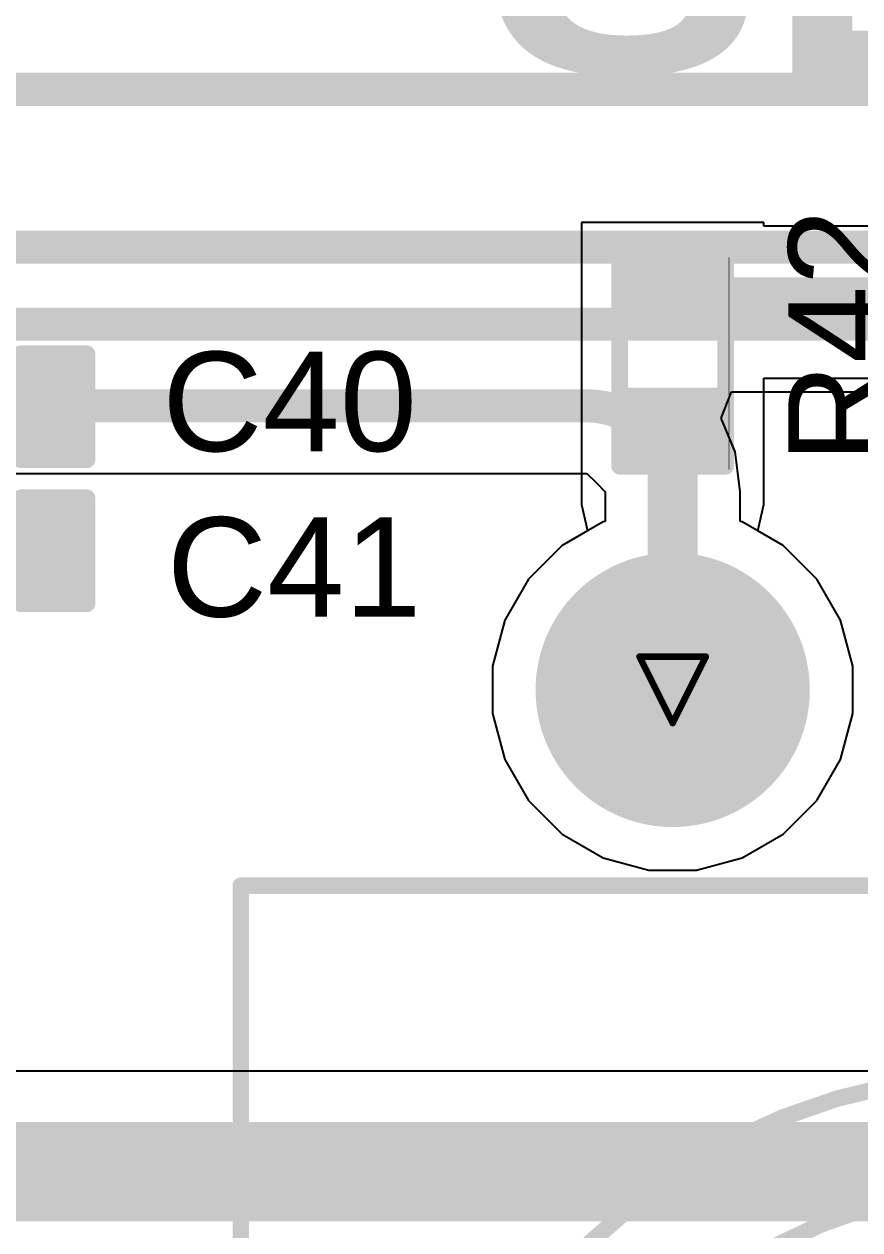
# Model space of a CAD drawing. Header units: inches. Extents: x -3 to 195, y 0 to 199.
# Drawn here: x 2.772 to 3.0242, y 2.6915 to 3.0551 of the extents above; entities that cross this region are included whole.
import ezdxf

# ---------------------------------------------------------------- set-up
doc = ezdxf.new("R2010")
doc.units = ezdxf.units.IN
doc.header["$MEASUREMENT"] = 0
for name, color, linetype in [('Bottom Layer', 5, 'Continuous'), ('Bottom Solder', 6, 'Continuous'), ('Drill Drawing', 1, 'Continuous'), ('Multi-Layer', 9, 'Continuous'), ('Pad Holes', 156, 'Continuous'), ('Top Layer', 1, 'Continuous'), ('Top Overlay', 2, 'Continuous'), ('Top Paste', 8, 'Continuous'), ('Top Solder', 216, 'Continuous')]:
    doc.layers.add(name, color=color, linetype=linetype)
doc.styles.add('Arial', font='', dxfattribs={"height": 0.2})
doc.styles.add('Arial Black_Bold', font='', dxfattribs={"height": 0.2})
doc.styles.get('Arial').set_extended_font_data('Arial')
doc.styles.get('Arial Black_Bold').set_extended_font_data('Arial Black', bold=True)

# ---------------------------------------------------------------- blocks, each defined once
blk = doc.blocks.new('EC11E1820402_1')
at = {"layer": 'Bottom Layer'}
h = blk.add_hatch(color=5, dxfattribs=at)
edge = h.paths.add_edge_path()
edge.add_arc((0.1000013, -0.285434), 0.0393701, 0, 360)
at = {"layer": 'Bottom Solder'}
h = blk.add_hatch(color=6, dxfattribs=at)
edge = h.paths.add_edge_path()
edge.add_arc((0.1000013, -0.285434), 0.0413701, 0, 360)
at = {"layer": 'Multi-Layer'}
h = blk.add_hatch(color=9, dxfattribs=at)
edge = h.paths.add_edge_path()
edge.add_arc((0.1000013, -0.285434), 0.0393701, 0, 360)
at = {"layer": 'Pad Holes'}
h = blk.add_hatch(color=7, dxfattribs=at)
edge = h.paths.add_edge_path()
edge.add_arc((0.1000013, -0.285434), 0.0216535, 0, 360)
at = {"layer": 'Top Layer'}
h = blk.add_hatch(color=1, dxfattribs=at)
edge = h.paths.add_edge_path()
edge.add_arc((0.1000013, -0.285434), 0.0393701, 0, 360)
at = {"layer": 'Top Solder'}
h = blk.add_hatch(color=216, dxfattribs=at)
edge = h.paths.add_edge_path()
edge.add_arc((0.1000013, -0.285434), 0.0413701, 0, 360)
at = {"layer": 'Top Overlay'}
for points in [[(0.1450005, 0.009845, 0.005, 0.005, 1), (-0.1449995, 0.009845, 0.005, 0.005, 1)], [(0.2290653, -0.226374, 0.0025, 0.0025, 1), (0.2315653, -0.226374, 0.0025, 0.0025, 1)], [(0.2290653, -0.226376, 0.0025, 0.0025, 1), (0.2315653, -0.226376, 0.0025, 0.0025, 1)]]:
    blk.add_lwpolyline(points, format="xyseb", close=True, dxfattribs=at)
for points in [[(0.1642076, -0.061996, 0.005, 0.005, -0.6580208484150386), (-0.1649995, -0.0601551, 0.005, 0.005, 0)], [(0.2303153, -0.070062, 0.005, 0.005, 0), (0.2303153, -0.226374, 0.005, 0.005, 0)], [(0.2303153, -0.226376, 0.005, 0.005, 0), (-0.2303147, -0.226374, 0.005, 0.005, 0)]]:
    blk.add_lwpolyline(points, format="xyseb", dxfattribs=at)
blk = doc.blocks.new('R___0402_57')
at = {"layer": 'Top Layer'}
for points in [[(-0.0275002, -0.0124992), (-0.0275002, 0.0125008), (-0.009500199999999999, 0.0125008), (-0.009500200000000002, -0.0124992)], [(0.0094998, -0.0124992), (0.009499800000000001, 0.0125008), (0.0274998, 0.0125008), (0.0274998, -0.0124992)]]:
    blk.add_hatch(color=1, dxfattribs=at).paths.add_polyline_path(points)
at = {"layer": 'Top Paste'}
for points in [[(-0.0275002, -0.0124992), (-0.0275002, 0.0125008), (-0.009500199999999999, 0.0125008), (-0.009500200000000002, -0.0124992)], [(0.0094998, -0.0124992), (0.009499800000000001, 0.0125008), (0.0274998, 0.0125008), (0.0274998, -0.0124992)]]:
    blk.add_hatch(color=8, dxfattribs=at).paths.add_polyline_path(points)
at = {"layer": 'Top Solder'}
for points in [[(-0.0296656, -0.0146646), (-0.0296656, 0.0146662), (-0.007334799999999999, 0.0146662), (-0.007334800000000002, -0.0146646)], [(0.007334399999999999, -0.0146646), (0.007334400000000001, 0.0146662), (0.0296652, 0.0146662), (0.0296652, -0.0146646)]]:
    blk.add_hatch(color=216, dxfattribs=at).paths.add_polyline_path(points)
at = {"layer": 'Top Overlay'}
for points in [[(-0.0310002, 0.0160008, 0.005, 0.005, 0), (0.0309998, 0.0160008, 0.005, 0.005, 0)], [(-0.0310002, 0.0160008, 0.005, 0.005, 0), (-0.0310002, -0.0159992, 0.005, 0.005, 0)], [(0.0309998, 0.0160008, 0.005, 0.005, 0), (0.0309998, -0.0159992, 0.005, 0.005, 0)], [(-0.0310002, -0.0159992, 0.005, 0.005, 0), (0.0309998, -0.0159992, 0.005, 0.005, 0)], [(-0.0320002, -0.0169992, 0.000127, 0.000127, 0), (0.0319998, -0.0169992, 0.000127, 0.000127, 0)]]:
    blk.add_lwpolyline(points, format="xyseb", dxfattribs=at)
for points in [[(-0.0322502, 0.0160008, 0.0025, 0.0025, 1), (-0.0297502, 0.0160008, 0.0025, 0.0025, 1)], [(-0.0322502, 0.0160008, 0.0025, 0.0025, 1), (-0.0297502, 0.0160008, 0.0025, 0.0025, 1)], [(0.0297498, 0.0160008, 0.0025, 0.0025, 1), (0.0322498, 0.0160008, 0.0025, 0.0025, 1)], [(0.0297498, 0.0160008, 0.0025, 0.0025, 1), (0.0322498, 0.0160008, 0.0025, 0.0025, 1)], [(-0.0322502, -0.0159992, 0.0025, 0.0025, 1), (-0.0297502, -0.0159992, 0.0025, 0.0025, 1)], [(-0.0322502, -0.0159992, 0.0025, 0.0025, 1), (-0.0297502, -0.0159992, 0.0025, 0.0025, 1)], [(0.0297498, -0.0159992, 0.0025, 0.0025, 1), (0.0322498, -0.0159992, 0.0025, 0.0025, 1)], [(0.0297498, -0.0159992, 0.0025, 0.0025, 1), (0.0322498, -0.0159992, 0.0025, 0.0025, 1)], [(-0.0320319, -0.0169992, 6.35e-05, 6.35e-05, 1), (-0.0319685, -0.0169992, 6.35e-05, 6.35e-05, 1)], [(0.0319681, -0.0169992, 6.35e-05, 6.35e-05, 1), (0.0320315, -0.0169992, 6.35e-05, 6.35e-05, 1)]]:
    blk.add_lwpolyline(points, format="xyseb", close=True, dxfattribs=at)
blk = doc.blocks.new('C___0402_133')
at = {"layer": 'Top Layer'}
for points in [[(-0.0274991, -0.0124999), (-0.0274991, 0.0125001), (-0.009499099999999998, 0.0125001), (-0.009499100000000002, -0.0124999)], [(0.009500999999999999, -0.0125001), (0.009501, 0.0124999), (0.027501, 0.0124999), (0.027501, -0.0125001)]]:
    blk.add_hatch(color=1, dxfattribs=at).paths.add_polyline_path(points)
at = {"layer": 'Top Paste'}
for points in [[(-0.0274991, -0.0124999), (-0.0274991, 0.0125001), (-0.009499099999999998, 0.0125001), (-0.009499100000000002, -0.0124999)], [(0.009500999999999999, -0.0125001), (0.009501, 0.0124999), (0.027501, 0.0124999), (0.027501, -0.0125001)]]:
    blk.add_hatch(color=8, dxfattribs=at).paths.add_polyline_path(points)
at = {"layer": 'Top Solder'}
for points in [[(-0.0298613, -0.0148621), (-0.0298613, 0.0148623), (-0.007136899999999999, 0.0148623), (-0.007136900000000002, -0.0148621)], [(0.007138799999999999, -0.0148623), (0.007138800000000002, 0.0148621), (0.0298632, 0.0148621), (0.0298632, -0.0148623)]]:
    blk.add_hatch(color=216, dxfattribs=at).paths.add_polyline_path(points)
at = {"layer": 'Top Overlay'}
for points in [[(-0.0309991, 0.0160002, 0.005, 0.005, 0), (-0.031001, -0.0160001, 0.005, 0.005, 0)], [(-0.0110011, 0.0160001, 0.005, 0.005, 0), (-0.0309991, 0.0160002, 0.005, 0.005, 0)], [(0.031001, 0.0160002, 0.005, 0.005, 0), (0.0110009, 0.0159999, 0.005, 0.005, 0)], [(0.031001, 0.0160002, 0.005, 0.005, 0), (0.031001, -0.0160001, 0.005, 0.005, 0)], [(-0.0110011, -0.0159999, 0.005, 0.005, 0), (-0.031001, -0.0160001, 0.005, 0.005, 0)], [(0.031001, -0.0160001, 0.005, 0.005, 0), (0.011001, -0.0160001, 0.005, 0.005, 0)]]:
    blk.add_lwpolyline(points, format="xyseb", dxfattribs=at)
for points in [[(-0.0322491, 0.0160002, 0.0025, 0.0025, 1), (-0.0297491, 0.0160002, 0.0025, 0.0025, 1)], [(-0.0322491, 0.0160002, 0.0025, 0.0025, 1), (-0.0297491, 0.0160002, 0.0025, 0.0025, 1)], [(-0.0122511, 0.0160001, 0.0025, 0.0025, 1), (-0.0097511, 0.0160001, 0.0025, 0.0025, 1)], [(0.0097509, 0.0159999, 0.0025, 0.0025, 1), (0.0122509, 0.0159999, 0.0025, 0.0025, 1)], [(0.029751, 0.0160002, 0.0025, 0.0025, 1), (0.032251, 0.0160002, 0.0025, 0.0025, 1)], [(0.029751, 0.0160002, 0.0025, 0.0025, 1), (0.032251, 0.0160002, 0.0025, 0.0025, 1)], [(-0.032251, -0.0160001, 0.0025, 0.0025, 1), (-0.029751, -0.0160001, 0.0025, 0.0025, 1)], [(-0.032251, -0.0160001, 0.0025, 0.0025, 1), (-0.029751, -0.0160001, 0.0025, 0.0025, 1)], [(-0.0122511, -0.0159999, 0.0025, 0.0025, 1), (-0.0097511, -0.0159999, 0.0025, 0.0025, 1)], [(0.009751, -0.0160001, 0.0025, 0.0025, 1), (0.012251, -0.0160001, 0.0025, 0.0025, 1)], [(0.029751, -0.0160001, 0.0025, 0.0025, 1), (0.032251, -0.0160001, 0.0025, 0.0025, 1)], [(0.029751, -0.0160001, 0.0025, 0.0025, 1), (0.032251, -0.0160001, 0.0025, 0.0025, 1)]]:
    blk.add_lwpolyline(points, format="xyseb", close=True, dxfattribs=at)
blk = doc.blocks.new('C___0402_134')
at = {"layer": 'Top Layer'}
for points in [[(-0.0274999, -0.0125), (-0.0274999, 0.0125), (-0.009499899999999999, 0.0125), (-0.009499900000000002, -0.0125)], [(0.009499999999999998, -0.0125), (0.009500000000000001, 0.0125), (0.0275, 0.0125), (0.0275, -0.0125)]]:
    blk.add_hatch(color=1, dxfattribs=at).paths.add_polyline_path(points)
at = {"layer": 'Top Paste'}
for points in [[(-0.0274999, -0.0125), (-0.0274999, 0.0125), (-0.009499899999999999, 0.0125), (-0.009499900000000002, -0.0125)], [(0.009499999999999998, -0.0125), (0.009500000000000001, 0.0125), (0.0275, 0.0125), (0.0275, -0.0125)]]:
    blk.add_hatch(color=8, dxfattribs=at).paths.add_polyline_path(points)
at = {"layer": 'Top Solder'}
for points in [[(-0.0298621, -0.0148622), (-0.0298621, 0.0148622), (-0.007137699999999999, 0.0148622), (-0.007137700000000001, -0.0148622)], [(0.007137799999999999, -0.0148622), (0.007137800000000001, 0.0148622), (0.0298622, 0.0148622), (0.0298622, -0.0148622)]]:
    blk.add_hatch(color=216, dxfattribs=at).paths.add_polyline_path(points)
at = {"layer": 'Top Overlay'}
for points in [[(-0.031, 0.016, 0.005, 0.005, 0), (-0.0310001, -0.0160001, 0.005, 0.005, 0)], [(-0.0109999, 0.016, 0.005, 0.005, 0), (-0.031, 0.016, 0.005, 0.005, 0)], [(0.0310002, 0.016, 0.005, 0.005, 0), (0.011, 0.0159999, 0.005, 0.005, 0)], [(0.0310002, 0.016, 0.005, 0.005, 0), (0.0310002, -0.0160001, 0.005, 0.005, 0)], [(-0.011, -0.0160001, 0.005, 0.005, 0), (-0.0310001, -0.0160001, 0.005, 0.005, 0)], [(0.0310002, -0.0160001, 0.005, 0.005, 0), (0.0110001, -0.0160001, 0.005, 0.005, 0)]]:
    blk.add_lwpolyline(points, format="xyseb", dxfattribs=at)
for points in [[(-0.03225, 0.016, 0.0025, 0.0025, 1), (-0.02975, 0.016, 0.0025, 0.0025, 1)], [(-0.03225, 0.016, 0.0025, 0.0025, 1), (-0.02975, 0.016, 0.0025, 0.0025, 1)], [(-0.0122499, 0.016, 0.0025, 0.0025, 1), (-0.0097499, 0.016, 0.0025, 0.0025, 1)], [(0.00975, 0.0159999, 0.0025, 0.0025, 1), (0.01225, 0.0159999, 0.0025, 0.0025, 1)], [(0.0297502, 0.016, 0.0025, 0.0025, 1), (0.0322502, 0.016, 0.0025, 0.0025, 1)], [(0.0297502, 0.016, 0.0025, 0.0025, 1), (0.0322502, 0.016, 0.0025, 0.0025, 1)], [(-0.0322501, -0.0160001, 0.0025, 0.0025, 1), (-0.0297501, -0.0160001, 0.0025, 0.0025, 1)], [(-0.0322501, -0.0160001, 0.0025, 0.0025, 1), (-0.0297501, -0.0160001, 0.0025, 0.0025, 1)], [(-0.01225, -0.0160001, 0.0025, 0.0025, 1), (-0.00975, -0.0160001, 0.0025, 0.0025, 1)], [(0.0097501, -0.0160001, 0.0025, 0.0025, 1), (0.0122501, -0.0160001, 0.0025, 0.0025, 1)], [(0.0297502, -0.0160001, 0.0025, 0.0025, 1), (0.0322502, -0.0160001, 0.0025, 0.0025, 1)], [(0.0297502, -0.0160001, 0.0025, 0.0025, 1), (0.0322502, -0.0160001, 0.0025, 0.0025, 1)]]:
    blk.add_lwpolyline(points, format="xyseb", close=True, dxfattribs=at)

msp = doc.modelspace()

# ---------------------------------------------------------------- linework, layer by layer
at = {"layer": 'Bottom Layer'}
for p, q in [((2.9823643, 2.9362561), (2.985431, 2.9442561)), ((2.985431, 2.9442561), (3.1398868, 2.9442561)), ((2.9865464, 2.9261594), (2.9823643, 2.9362561)), ((2.988121, 2.9141993), (2.9865464, 2.9261594)), ((0.9579752, 2.9196225), (2.941816, 2.9196225)), ((2.941816, 2.9196225), (2.9445988, 2.9168874)), ((2.9445988, 2.9168874), (2.9473339, 2.9141046)), ((2.9473339, 2.9141046), (2.9473339, 2.9051608)), ((2.9881175, 2.9051608), (2.9881175, 2.9141993)), ((2.9881175, 2.9141993), (2.988121, 2.9141993)), ((2.9467396, 2.9050016), (2.9343416, 2.8978436)), ((2.9473339, 2.9051608), (2.9467396, 2.9050016)), ((2.9887118, 2.9050016), (2.9881175, 2.9051608)), ((3.0011098, 2.8978436), (2.9887118, 2.9050016)), ((2.9343416, 2.8978436), (2.9242188, 2.8877208)), ((3.0112326, 2.8877208), (3.0011098, 2.8978436)), ((2.9242188, 2.8877208), (2.9170608, 2.8753228)), ((3.0183906, 2.8753228), (3.0112326, 2.8877208)), ((2.9170608, 2.8753228), (2.9133556, 2.8614947)), ((3.0220958, 2.8614947), (3.0183906, 2.8753228)), ((2.9133556, 2.8614947), (2.9133556, 2.8471787)), ((3.0220958, 2.8471787), (3.0220958, 2.8614947)), ((2.9133556, 2.8471787), (2.9170608, 2.8333506)), ((3.0183906, 2.8333506), (3.0220958, 2.8471787)), ((2.9170608, 2.8333506), (2.9242188, 2.8209526)), ((3.0112326, 2.8209526), (3.0183906, 2.8333506)), ((2.9242188, 2.8209526), (2.9343416, 2.8108298)), ((3.0011098, 2.8108298), (3.0112326, 2.8209526)), ((2.9343416, 2.8108298), (2.9467396, 2.8036718)), ((2.9887118, 2.8036718), (3.0011098, 2.8108298)), ((2.9467396, 2.8036718), (2.9605677, 2.7999666)), ((2.9748837, 2.7999666), (2.9887118, 2.8036718)), ((2.9605677, 2.7999666), (2.9748837, 2.7999666)), ((3.3056735, 2.7393208), (2.641265, 2.7393208))]:
    msp.add_line(p, q, dxfattribs=at)
for points in [[(0.7358515, 3.0354575, 0.01, 0.01, 0), (3.2480325, 3.0354575, 0.01, 0.01, 0)], [(0.8791876, 2.9878355, 0.01, 0.01, 0), (3.2288241, 2.9878355, 0.01, 0.01, 0)], [(0.9184112, 2.9646479, 0.01, 0.01, 0), (3.1398868, 2.9646479, 0.01, 0.01, 0)], [(0.9524015, 2.9400143, 0.01, 0.01, 0), (2.9419107, 2.9400143, 0.01, 0.01, 0)], [(2.9419107, 2.9400143, 0.01, 0.01, -0.4142135623730951), (2.9677257, 2.9141993, 0.01, 0.01, 0)], [(2.9677257, 2.8543367, 0.01, 0.01, 0), (2.9677257, 2.9141993, 0.01, 0.01, 0)], [(2.74, 2.7090619, 0.03, 0.03, 0), (3.3056735, 2.7090619, 0.03, 0.03, 0)]]:
    msp.add_lwpolyline(points, format="xyseb", dxfattribs=at)
for points in [[(2.9394107, 2.9400143, 0.005, 0.005, 1), (2.9444107, 2.9400143, 0.005, 0.005, 1)], [(2.9394107, 2.9400143, 0.005, 0.005, 1), (2.9444107, 2.9400143, 0.005, 0.005, 1)], [(2.9652257, 2.9141993, 0.005, 0.005, 1), (2.9702257, 2.9141993, 0.005, 0.005, 1)], [(2.9652257, 2.9141993, 0.005, 0.005, 1), (2.9702257, 2.9141993, 0.005, 0.005, 1)], [(2.9652257, 2.8543367, 0.005, 0.005, 1), (2.9702257, 2.8543367, 0.005, 0.005, 1)]]:
    msp.add_lwpolyline(points, format="xyseb", close=True, dxfattribs=at)
at = {"layer": 'Drill Drawing'}
for points in [[(2.9577257, 2.8643367, 0.002, 0.002, 0), (2.9777257, 2.8643367, 0.002, 0.002, 0)], [(2.9577257, 2.8643367, 0.002, 0.002, 0), (2.9677257, 2.8443367, 0.002, 0.002, 0)], [(2.9677257, 2.8443367, 0.002, 0.002, 0), (2.9777257, 2.8643367, 0.002, 0.002, 0)]]:
    msp.add_lwpolyline(points, format="xyseb", dxfattribs=at)
for points in [[(2.9572257, 2.8643367, 0.001, 0.001, 1), (2.9582257, 2.8643367, 0.001, 0.001, 1)], [(2.9572257, 2.8643367, 0.001, 0.001, 1), (2.9582257, 2.8643367, 0.001, 0.001, 1)], [(2.9772257, 2.8643367, 0.001, 0.001, 1), (2.9782257, 2.8643367, 0.001, 0.001, 1)], [(2.9772257, 2.8643367, 0.001, 0.001, 1), (2.9782257, 2.8643367, 0.001, 0.001, 1)], [(2.9672257, 2.8443367, 0.001, 0.001, 1), (2.9682257, 2.8443367, 0.001, 0.001, 1)], [(2.9672257, 2.8443367, 0.001, 0.001, 1), (2.9682257, 2.8443367, 0.001, 0.001, 1)]]:
    msp.add_lwpolyline(points, format="xyseb", close=True, dxfattribs=at)
at = {"layer": 'Top Layer'}
for p, q in [((2.9952265, 2.9952746), (2.9402265, 2.9952746)), ((2.9402265, 2.9952746), (2.9402265, 2.9472746)), ((2.9952265, 2.9942061), (2.9952265, 2.9952746)), ((3.1402267, 2.9942061), (2.9952265, 2.9942061)), ((2.9402265, 2.9472746), (2.9402265, 2.9102747)), ((2.9952265, 2.9102747), (2.9952265, 2.9483245)), ((2.9952265, 2.9483245), (3.1402267, 2.9483245)), ((2.9402265, 2.9102747), (2.9402264, 2.9102747)), ((2.9402264, 2.9102747), (2.9420163, 2.9022746)), ((2.9934351, 2.9022746), (2.9952266, 2.9102747)), ((2.9952266, 2.9102747), (2.9952265, 2.9102747)), ((2.9420163, 2.9022746), (2.9343416, 2.8978436)), ((3.0011098, 2.8978436), (2.9934351, 2.9022746)), ((2.9343416, 2.8978436), (2.9242188, 2.8877208)), ((3.0112326, 2.8877208), (3.0011098, 2.8978436)), ((2.9242188, 2.8877208), (2.9170608, 2.8753228)), ((3.0183906, 2.8753228), (3.0112326, 2.8877208)), ((2.9170608, 2.8753228), (2.9133556, 2.8614947)), ((3.0220958, 2.8614947), (3.0183906, 2.8753228)), ((2.9133556, 2.8614947), (2.9133556, 2.8471787)), ((3.0220958, 2.8471787), (3.0220958, 2.8614947)), ((2.9133556, 2.8471787), (2.9170608, 2.8333506)), ((3.0183906, 2.8333506), (3.0220958, 2.8471787)), ((2.9170608, 2.8333506), (2.9242188, 2.8209526)), ((3.0112326, 2.8209526), (3.0183906, 2.8333506)), ((2.9242188, 2.8209526), (2.9343416, 2.8108298)), ((3.0011098, 2.8108298), (3.0112326, 2.8209526)), ((2.9343416, 2.8108298), (2.9467396, 2.8036718)), ((2.9887118, 2.8036718), (3.0011098, 2.8108298)), ((2.9467396, 2.8036718), (2.9605677, 2.7999666)), ((2.9748837, 2.7999666), (2.9887118, 2.8036718)), ((2.9605677, 2.7999666), (2.9748837, 2.7999666))]:
    msp.add_line(p, q, dxfattribs=at)
for points in [[(2.9677358, 2.9712653, 0.015, 0.015, 0), (3.2489634, 2.9712653, 0.015, 0.015, 0)], [(2.9677261, 2.9342742, 0.015, 0.015, 0), (2.9677265, 2.9342746, 0.015, 0.015, 0)], [(2.9677261, 2.8543371, 0.015, 0.015, 0), (2.9677261, 2.9342742, 0.015, 0.015, 0)], [(2.9677257, 2.8543367, 0.015, 0.015, 0), (2.9677261, 2.8543371, 0.015, 0.015, 0)]]:
    msp.add_lwpolyline(points, format="xyseb", dxfattribs=at)
for points in [[(2.9639858, 2.9712653, 0.0075, 0.0075, 1), (2.9714858, 2.9712653, 0.0075, 0.0075, 1)], [(2.9639761, 2.9342742, 0.0075, 0.0075, 1), (2.9714761, 2.9342742, 0.0075, 0.0075, 1)], [(2.9639761, 2.9342742, 0.0075, 0.0075, 1), (2.9714761, 2.9342742, 0.0075, 0.0075, 1)], [(2.9639765, 2.9342746, 0.0075, 0.0075, 1), (2.9714765, 2.9342746, 0.0075, 0.0075, 1)], [(2.9639757, 2.8543367, 0.0075, 0.0075, 1), (2.9714757, 2.8543367, 0.0075, 0.0075, 1)], [(2.9639761, 2.8543371, 0.0075, 0.0075, 1), (2.9714761, 2.8543371, 0.0075, 0.0075, 1)], [(2.9639761, 2.8543371, 0.0075, 0.0075, 1), (2.9714761, 2.8543371, 0.0075, 0.0075, 1)]]:
    msp.add_lwpolyline(points, format="xyseb", close=True, dxfattribs=at)

# ---------------------------------------------------------------- block references
for name, p, rotation in [('R___0402_57', (2.9677273, 2.9527748), 90), ('C___0402_134', (2.76, 2.9397157), 180), ('C___0402_133', (2.760001, 2.8962837), 180), ('EC11E1820402_1', (3.067727, 2.5689027), 180)]:
    msp.add_blockref(name, p, dxfattribs=dict(rotation=rotation))

# ---------------------------------------------------------------- texts
at = {"layer": 'Top Overlay'}
for s, height, rotation, style, p in [('SELECT', 0.07874, 360, 'Arial Black_Bold', (2.9113966, 3.040458)), ('R42', 0.03, 90, 'Arial', (3.0326098, 2.9226001))]:
    msp.add_text(s, height=height, rotation=rotation, dxfattribs=dict(at, style=style)).set_placement(p)
at = {"layer": 'Top Overlay', "style": 'Arial'}
for s, p in [('C40', (2.8136981, 2.9263248)), ('C41', (2.8150804, 2.8764144))]:
    msp.add_text(s, height=0.03, dxfattribs=at).set_placement(p)

doc.saveas('drawing.dxf')
